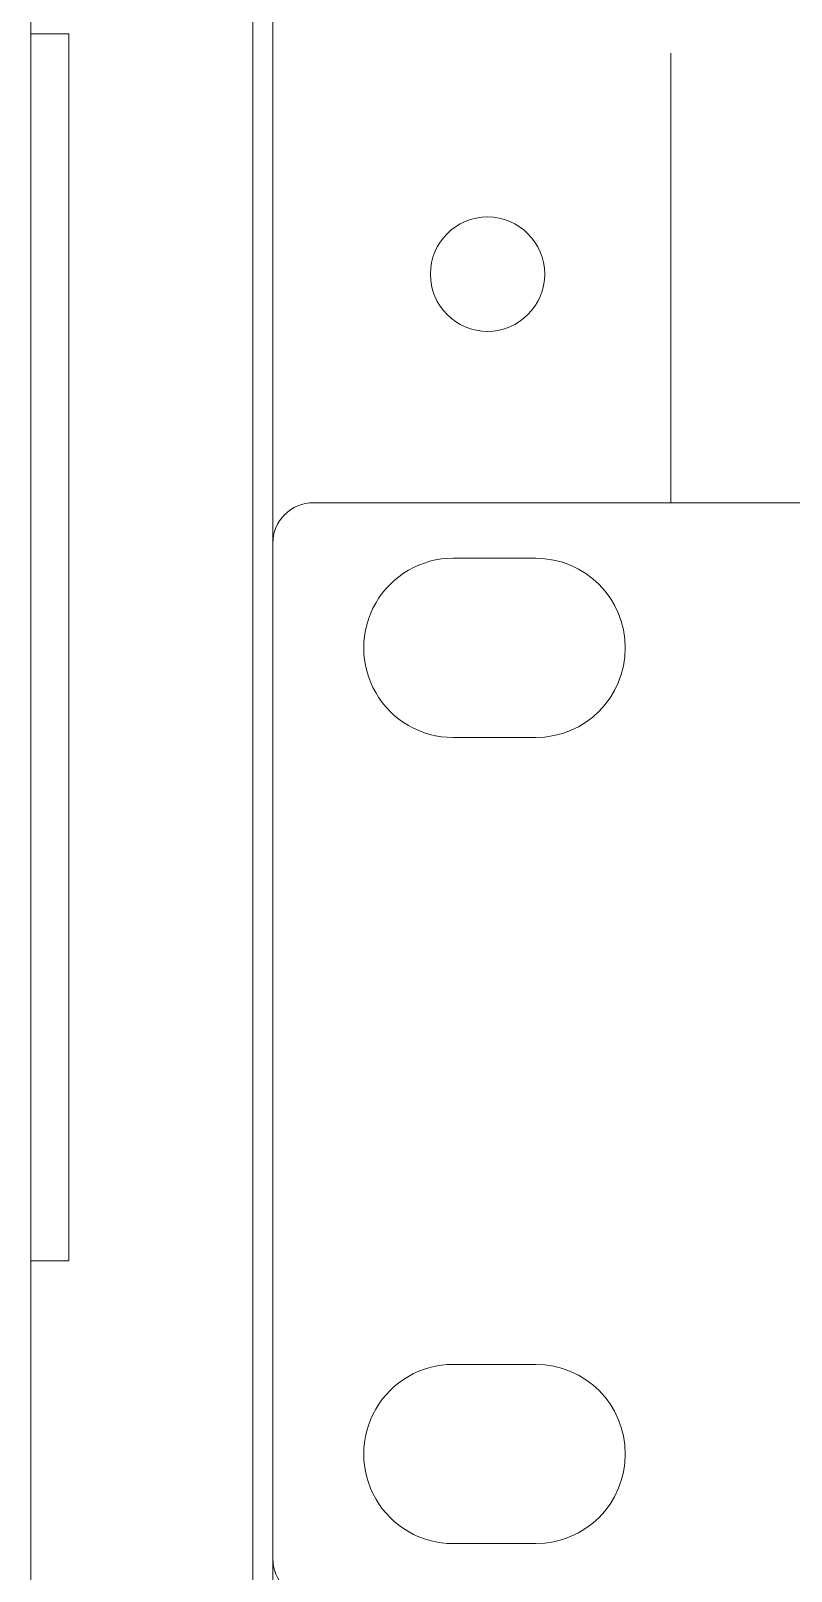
# Model space of a CAD drawing. Header units: inches. Extents: x 29 to 2254, y 8 to 2046.
# Drawn here: x 30.198 to 31.292, y 30.965 to 33.178 of the extents above; entities that cross this region are included whole.
import ezdxf

# ---------------------------------------------------------------- set-up
doc = ezdxf.new("R2010")
doc.units = ezdxf.units.IN
doc.header["$MEASUREMENT"] = 0

msp = doc.modelspace()

# ---------------------------------------------------------------- linework, layer by layer
at = {"color": 7, "linetype": 'Continuous', "lineweight": 18}
for p, q in [((30.1984, 46.3235), (30.1984, 16.0334)), ((30.5178, 46.3235), (30.5178, 16.0334)), ((30.5466, 34.4155), (30.5466, 31.1951)), ((30.1984, 33.1736), (30.2393, 33.1736)), ((30.2393, 33.1736), (30.2532, 33.1736)), ((30.2532, 33.1736), (30.2532, 31.4105)), ((31.1191, 33.1457), (31.1191, 32.4999)), ((30.2393, 31.4105), (30.1984, 31.4105)), ((30.2532, 31.4105), (30.2393, 31.4105)), ((30.5466, 31.1637), (30.5466, 27.9433))]:
    msp.add_line(p, q, dxfattribs=at)
msp.add_circle((30.8554, 32.8284), 0.0822, dxfattribs=at)
at = {"color": 0, "lineweight": 5}
for points, knots in [([(30.605, 32.4999), (30.5895, 32.4999), (30.5746, 32.4937), (30.5637, 32.4828), (30.5637, 32.4828), (30.5527, 32.4718), (30.5466, 32.457), (30.5466, 32.4415)], [0, 0, 0, 0, 0.5, 0.5, 0.5, 0.5, 1, 1, 1, 1]), ([(30.8061, 32.4202), (30.7601, 32.4202), (30.7175, 32.3956), (30.6945, 32.3558), (30.6945, 32.3558), (30.6715, 32.3159), (30.6715, 32.2668), (30.6945, 32.227), (30.6945, 32.227), (30.7175, 32.1871), (30.7601, 32.1626), (30.8061, 32.1626)], [0, 0, 0, 0, 0.333333, 0.333333, 0.333333, 0.333333, 0.666667, 0.666667, 0.666667, 0.666667, 1, 1, 1, 1]), ([(30.9247, 32.1626), (30.9958, 32.1626), (31.0535, 32.2202), (31.0535, 32.2914), (31.0535, 32.2914), (31.0535, 32.3625), (30.9958, 32.4202), (30.9247, 32.4202)], [0, 0, 0, 0, 0.5, 0.5, 0.5, 0.5, 1, 1, 1, 1]), ([(30.8061, 31.2618), (30.7601, 31.2618), (30.7175, 31.2373), (30.6945, 31.1974), (30.6945, 31.1974), (30.6715, 31.1576), (30.6715, 31.1085), (30.6945, 31.0686), (30.6945, 31.0686), (30.7175, 31.0288), (30.7601, 31.0042), (30.8061, 31.0042)], [0, 0, 0, 0, 0.333333, 0.333333, 0.333333, 0.333333, 0.666667, 0.666667, 0.666667, 0.666667, 1, 1, 1, 1]), ([(30.9247, 31.0042), (30.9958, 31.0042), (31.0535, 31.0619), (31.0535, 31.133), (31.0535, 31.133), (31.0535, 31.2042), (30.9958, 31.2618), (30.9247, 31.2618)], [0, 0, 0, 0, 0.5, 0.5, 0.5, 0.5, 1, 1, 1, 1]), ([(30.5466, 30.9829), (30.5466, 30.9674), (30.5527, 30.9526), (30.5637, 30.9416), (30.5637, 30.9416), (30.5746, 30.9307), (30.5895, 30.9245), (30.605, 30.9245)], [0, 0, 0, 0, 0.5, 0.5, 0.5, 0.5, 1, 1, 1, 1])]:
    msp.add_open_spline(points, degree=3, knots=knots, dxfattribs=at)
for points in [[(31.3435, 32.4999), (31.3435, 32.4999), (30.605, 32.4999), (30.605, 32.4999)], [(30.5466, 32.4415), (30.5466, 32.4415), (30.5466, 32.4415), (30.5466, 32.4415)], [(30.5466, 32.4415), (30.5466, 32.4415), (30.5466, 30.9829), (30.5466, 30.9829)], [(30.8061, 32.4202), (30.8061, 32.4202), (30.9247, 32.4202), (30.9247, 32.4202)], [(30.9247, 32.4202), (30.9247, 32.4202), (30.9247, 32.4202), (30.9247, 32.4202)], [(30.9247, 32.1626), (30.9247, 32.1626), (30.8061, 32.1626), (30.8061, 32.1626)], [(30.9247, 32.1626), (30.9247, 32.1626), (30.9247, 32.1626), (30.9247, 32.1626)], [(30.8061, 31.2618), (30.8061, 31.2618), (30.9247, 31.2618), (30.9247, 31.2618)], [(30.9247, 31.2618), (30.9247, 31.2618), (30.9247, 31.2618), (30.9247, 31.2618)], [(30.9247, 31.0042), (30.9247, 31.0042), (30.8061, 31.0042), (30.8061, 31.0042)], [(30.9247, 31.0042), (30.9247, 31.0042), (30.9247, 31.0042), (30.9247, 31.0042)]]:
    msp.add_open_spline(points, degree=3, dxfattribs=at)

doc.saveas('drawing.dxf')
